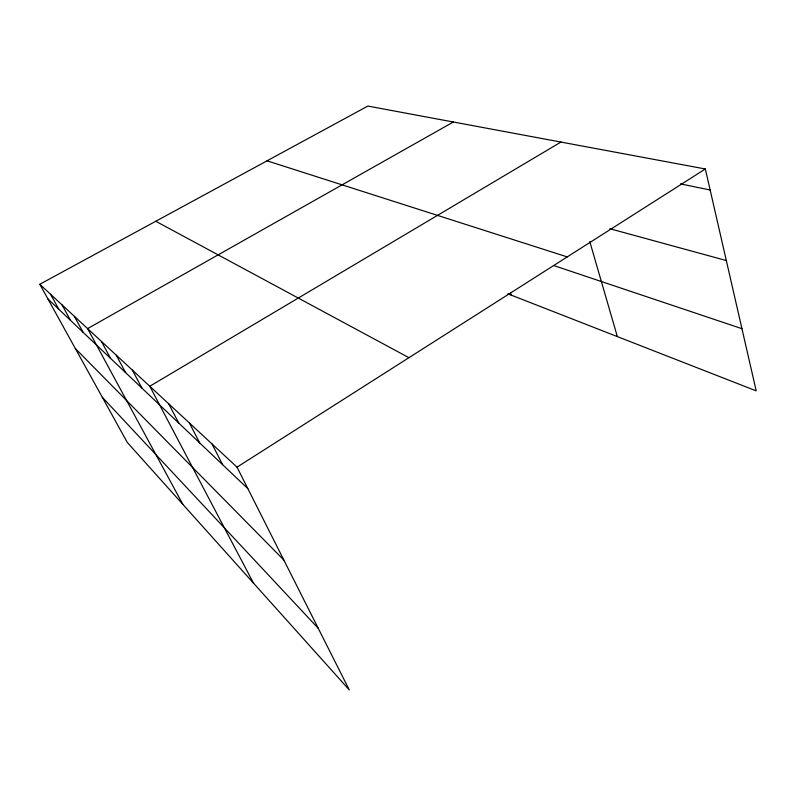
<?xml version="1.0" encoding="UTF-8"?>
<svg xmlns="http://www.w3.org/2000/svg" width="796" height="796" viewBox="0 0 796 796"><rect width="100%" height="100%" fill="white"/><g stroke="black" fill="none" stroke-linecap="round" stroke-linejoin="round"><path stroke-width="1.19" d="M705.336 168.981L367.842 106.067L39.8 284.272L237.019 467.143L705.336 168.981L756.2 390.856L507.858 293.814M560.931 142.066L149.787 386.259L253.506 583.14M453.342 122.007L87.6 328.599L182.901 504.435M680.471 183.876L710.151 190.015M609.826 228.711L726.32 260.551M267.038 160.822L567.23 256.909M553.757 265.546L741.952 328.698M155.777 221.268L408.935 357.693M47.889 298.908L247.825 488.605M75.331 348.509L283.824 560.026M102.286 397.244L318.231 628.303M39.8 284.272L127.27 442.407L349.295 689.933L237.019 467.143M50.556 294.251L58.844 309.296M62.058 304.908L70.536 320.39M74.366 316.33L83.063 332.27M101.41 341.404L110.525 358.329M116.286 355.195L125.629 372.657M132.365 370.1L141.937 388.13M168.732 403.831L178.792 423.094M189.408 423.004L199.716 442.954M212.074 444.019L222.631 464.695M510.415 292.769L511.201 295.117M589.796 241.616L617.338 336.589"/></g></svg>
